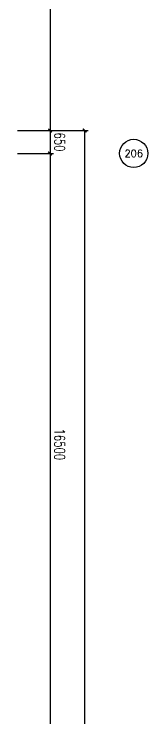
# Model space of a CAD drawing. Extents: x -474411 to 577939, y 0 to 1014176.
# Drawn here: x -125060 to -121275, y 706536 to 726522 of the extents above; entities that cross this region are included whole.
import ezdxf
from ezdxf.enums import TextEntityAlignment as Align

# ---------------------------------------------------------------- set-up
doc = ezdxf.new("R2010")
doc.units = 0
doc.header["$LTSCALE"] = 1000
doc.header["$MEASUREMENT"] = 0
doc.layers.get('Defpoints').update_dxf_attribs({"color": 210})
doc.layers.add('A-AXIS-D', color=1, linetype='Continuous')
doc.layers.add('PUB_TEXT', color=7, linetype='Continuous')
doc.styles.add('_TCH_AXIS', font='COMPLEX', dxfattribs={"bigfont": 'GBCBIG'})
doc.styles.add('_TCH_DIM_T3', font='SIMPLEX', dxfattribs={"width": 0.705882, "bigfont": 'GBCBIG'})
doc.styles.add('A-DIM_T3', font='SIMPLEX', dxfattribs={"width": 0.705882, "bigfont": 'GBCBIG'})
doc.dimstyles.new('_TCH_ARCH&&100', dxfattribs={"dimtxt": 297.5, "dimasz": 100, "dimexe": 100, "dimexo": 100, "dimgap": 126.25, "dimtad": 1, "dimdec": 0, "dimzin": 0, "dimdsep": 46, "dimtxsty": '_TCH_DIM_T3', "dimblk": 'ARCHTICK', "dimcen": 0.09, "dimclrt": 7, "dimazin": 2, "dimtfac": 1, "dimtdec": 0, "dimtix": 1, "dimtmove": 2, "dimatfit": 3, "dimfxl": 0, "dimtolj": 1, "dimtzin": 0, "dimarcsym": 0})
doc.dimstyles.new('A-DIM&&100', dxfattribs={"dimtxt": 297.5, "dimasz": 100, "dimexe": 100, "dimexo": 100, "dimgap": 126.25, "dimtad": 1, "dimdec": 0, "dimzin": 0, "dimdsep": 46, "dimtxsty": 'A-DIM_T3', "dimblk": 'ARCHTICK', "dimcen": 0.09, "dimclrt": 7, "dimazin": 2, "dimtfac": 1, "dimtdec": 0, "dimtix": 1, "dimtmove": 2, "dimatfit": 3, "dimfxl": 0, "dimtolj": 1, "dimtzin": 0, "dimarcsym": 0})

# ---------------------------------------------------------------- blocks, each defined once
blk = doc.blocks.new('_ArchTick')
at = {"color": 0, "linetype": 'ByBlock', "const_width": 0.4}
blk.add_lwpolyline([(-0.5, -0.5), (0.5, 0.5)], dxfattribs=at)
blk = doc.blocks.new('*D535')
at = {"layer": 'A-AXIS-D', "color": 0, "lineweight": -2}
for p, q in [((-124960, 741120), (-123944, 741120)), ((-124044, 741120), (-124044, 723220)), ((-124960, 723220), (-123944, 723220))]:
    blk.add_line(p, q, dxfattribs=at)
at = {"layer": 'Defpoints', "color": 0}
for p in [(-125060, 741120), (-125060, 723220), (-124044, 723220)]:
    blk.add_point(p, dxfattribs=at)
at = {"layer": 'A-AXIS-D', "color": 0, "lineweight": -2, "xscale": 100, "yscale": 100, "zscale": 100}
for p, rotation in [((-124044, 741120), 90), ((-124044, 723220), 270)]:
    blk.add_blockref('_ArchTick', p, dxfattribs=dict(at, rotation=rotation))
at = {"layer": 'A-AXIS-D', "color": 7, "insert": (-123769, 732170), "char_height": 297.5, "attachment_point": 5, "rotation": 270, "style": 'A-DIM_T3'}
blk.add_mtext('\\A1;17900', dxfattribs=at)
blk = doc.blocks.new('*D536')
at = {"layer": 'A-AXIS-D', "color": 0, "lineweight": -2}
for p, q in [((-124960, 723220), (-123944, 723220)), ((-124044, 723220), (-124044, 722570)), ((-124960, 722570), (-123944, 722570))]:
    blk.add_line(p, q, dxfattribs=at)
at = {"layer": 'Defpoints', "color": 0}
for p in [(-125060, 723220), (-125060, 722570), (-124044, 722570)]:
    blk.add_point(p, dxfattribs=at)
at = {"layer": 'A-AXIS-D', "color": 0, "lineweight": -2, "xscale": 100, "yscale": 100, "zscale": 100}
for p, rotation in [((-124044, 723220), 90), ((-124044, 722570), 270)]:
    blk.add_blockref('_ArchTick', p, dxfattribs=dict(at, rotation=rotation))
at = {"layer": 'A-AXIS-D', "color": 7, "insert": (-123769, 722895), "char_height": 297.5, "attachment_point": 5, "rotation": 270, "style": 'A-DIM_T3'}
blk.add_mtext('\\A1;650', dxfattribs=at)
blk = doc.blocks.new('*D537')
at = {"layer": 'A-AXIS-D', "color": 0, "lineweight": -2}
for p, q in [((-124960, 722570), (-123944, 722570)), ((-124044, 722570), (-124044, 706070)), ((-124960, 706070), (-123944, 706070))]:
    blk.add_line(p, q, dxfattribs=at)
at = {"layer": 'Defpoints', "color": 0}
for p in [(-125060, 722570), (-125060, 706070), (-124044, 706070)]:
    blk.add_point(p, dxfattribs=at)
at = {"layer": 'A-AXIS-D', "color": 0, "lineweight": -2, "xscale": 100, "yscale": 100, "zscale": 100}
for p, rotation in [((-124044, 722570), 90), ((-124044, 706070), 270)]:
    blk.add_blockref('_ArchTick', p, dxfattribs=dict(at, rotation=rotation))
at = {"layer": 'A-AXIS-D', "color": 7, "insert": (-123769, 714320), "char_height": 297.5, "attachment_point": 5, "rotation": 270, "style": 'A-DIM_T3'}
blk.add_mtext('\\A1;16500', dxfattribs=at)
blk = doc.blocks.new('*D690')
at = {"layer": 'A-AXIS-D', "color": 0, "lineweight": -2}
for p, q in [((-124860, 723220), (-122965, 723220)), ((-123065, 723220), (-123065, 639420)), ((-124860, 639420), (-122965, 639420))]:
    blk.add_line(p, q, dxfattribs=at)
at = {"layer": 'Defpoints', "color": 0}
for p in [(-124960, 723220), (-124960, 639420), (-123065, 639420)]:
    blk.add_point(p, dxfattribs=at)
at = {"layer": 'A-AXIS-D', "color": 0, "lineweight": -2, "xscale": 100, "yscale": 100, "zscale": 100}
for p, rotation in [((-123065, 723220), 90), ((-123065, 639420), 270)]:
    blk.add_blockref('_ArchTick', p, dxfattribs=dict(at, rotation=rotation))
at = {"layer": 'A-AXIS-D', "color": 7, "insert": (-122790, 681320), "char_height": 297.5, "attachment_point": 5, "rotation": 270, "style": '_TCH_DIM_T3'}
blk.add_mtext('\\A1;83800', dxfattribs=at)

msp = doc.modelspace()

# ---------------------------------------------------------------- linework, layer by layer
at = {"layer": 'A-AXIS-D', "color": 8}
msp.add_circle((-121674.9, 722571.1), 400, dxfattribs=at)

# ---------------------------------------------------------------- texts
at = {"layer": 'PUB_TEXT', "color": 8, "style": '_TCH_AXIS'}
msp.add_text('206', height=202.97, dxfattribs=at).set_placement((-121935.9, 722469.6), (-121413.9, 722469.6), align=Align.FIT)

# ---------------------------------------------------------------- dimensions: what is measured, and where the dimension line sits
at = {"layer": 'A-AXIS-D', "color": 8}
for base, p1, p2, dimstyle, picture, middle in [((-124044.2, 723220), (-125060, 741120), (-125060, 723220), 'A-DIM&&100', '*D535', (-123769.2, 732170)), ((-124044.2, 722570), (-125060, 723220), (-125060, 722570), 'A-DIM&&100', '*D536', (-123769.2, 722895)), ((-123064.5, 639420), (-124960, 723220), (-124960, 639420), '_TCH_ARCH&&100', '*D690', (-122789.5, 681320)), ((-124044.2, 706070), (-125060, 722570), (-125060, 706070), 'A-DIM&&100', '*D537', (-123769.2, 714320))]:
    dim = msp.add_linear_dim(base=base, p1=p1, p2=p2, angle=270, dimstyle=dimstyle, override={"dimgap": 0}, dxfattribs=at)
    dim.commit()
    dim.dimension.update_dxf_attribs({"geometry": picture, "text_midpoint": middle, "dimtype": 161, "text_rotation": 270})

doc.saveas('drawing.dxf')
